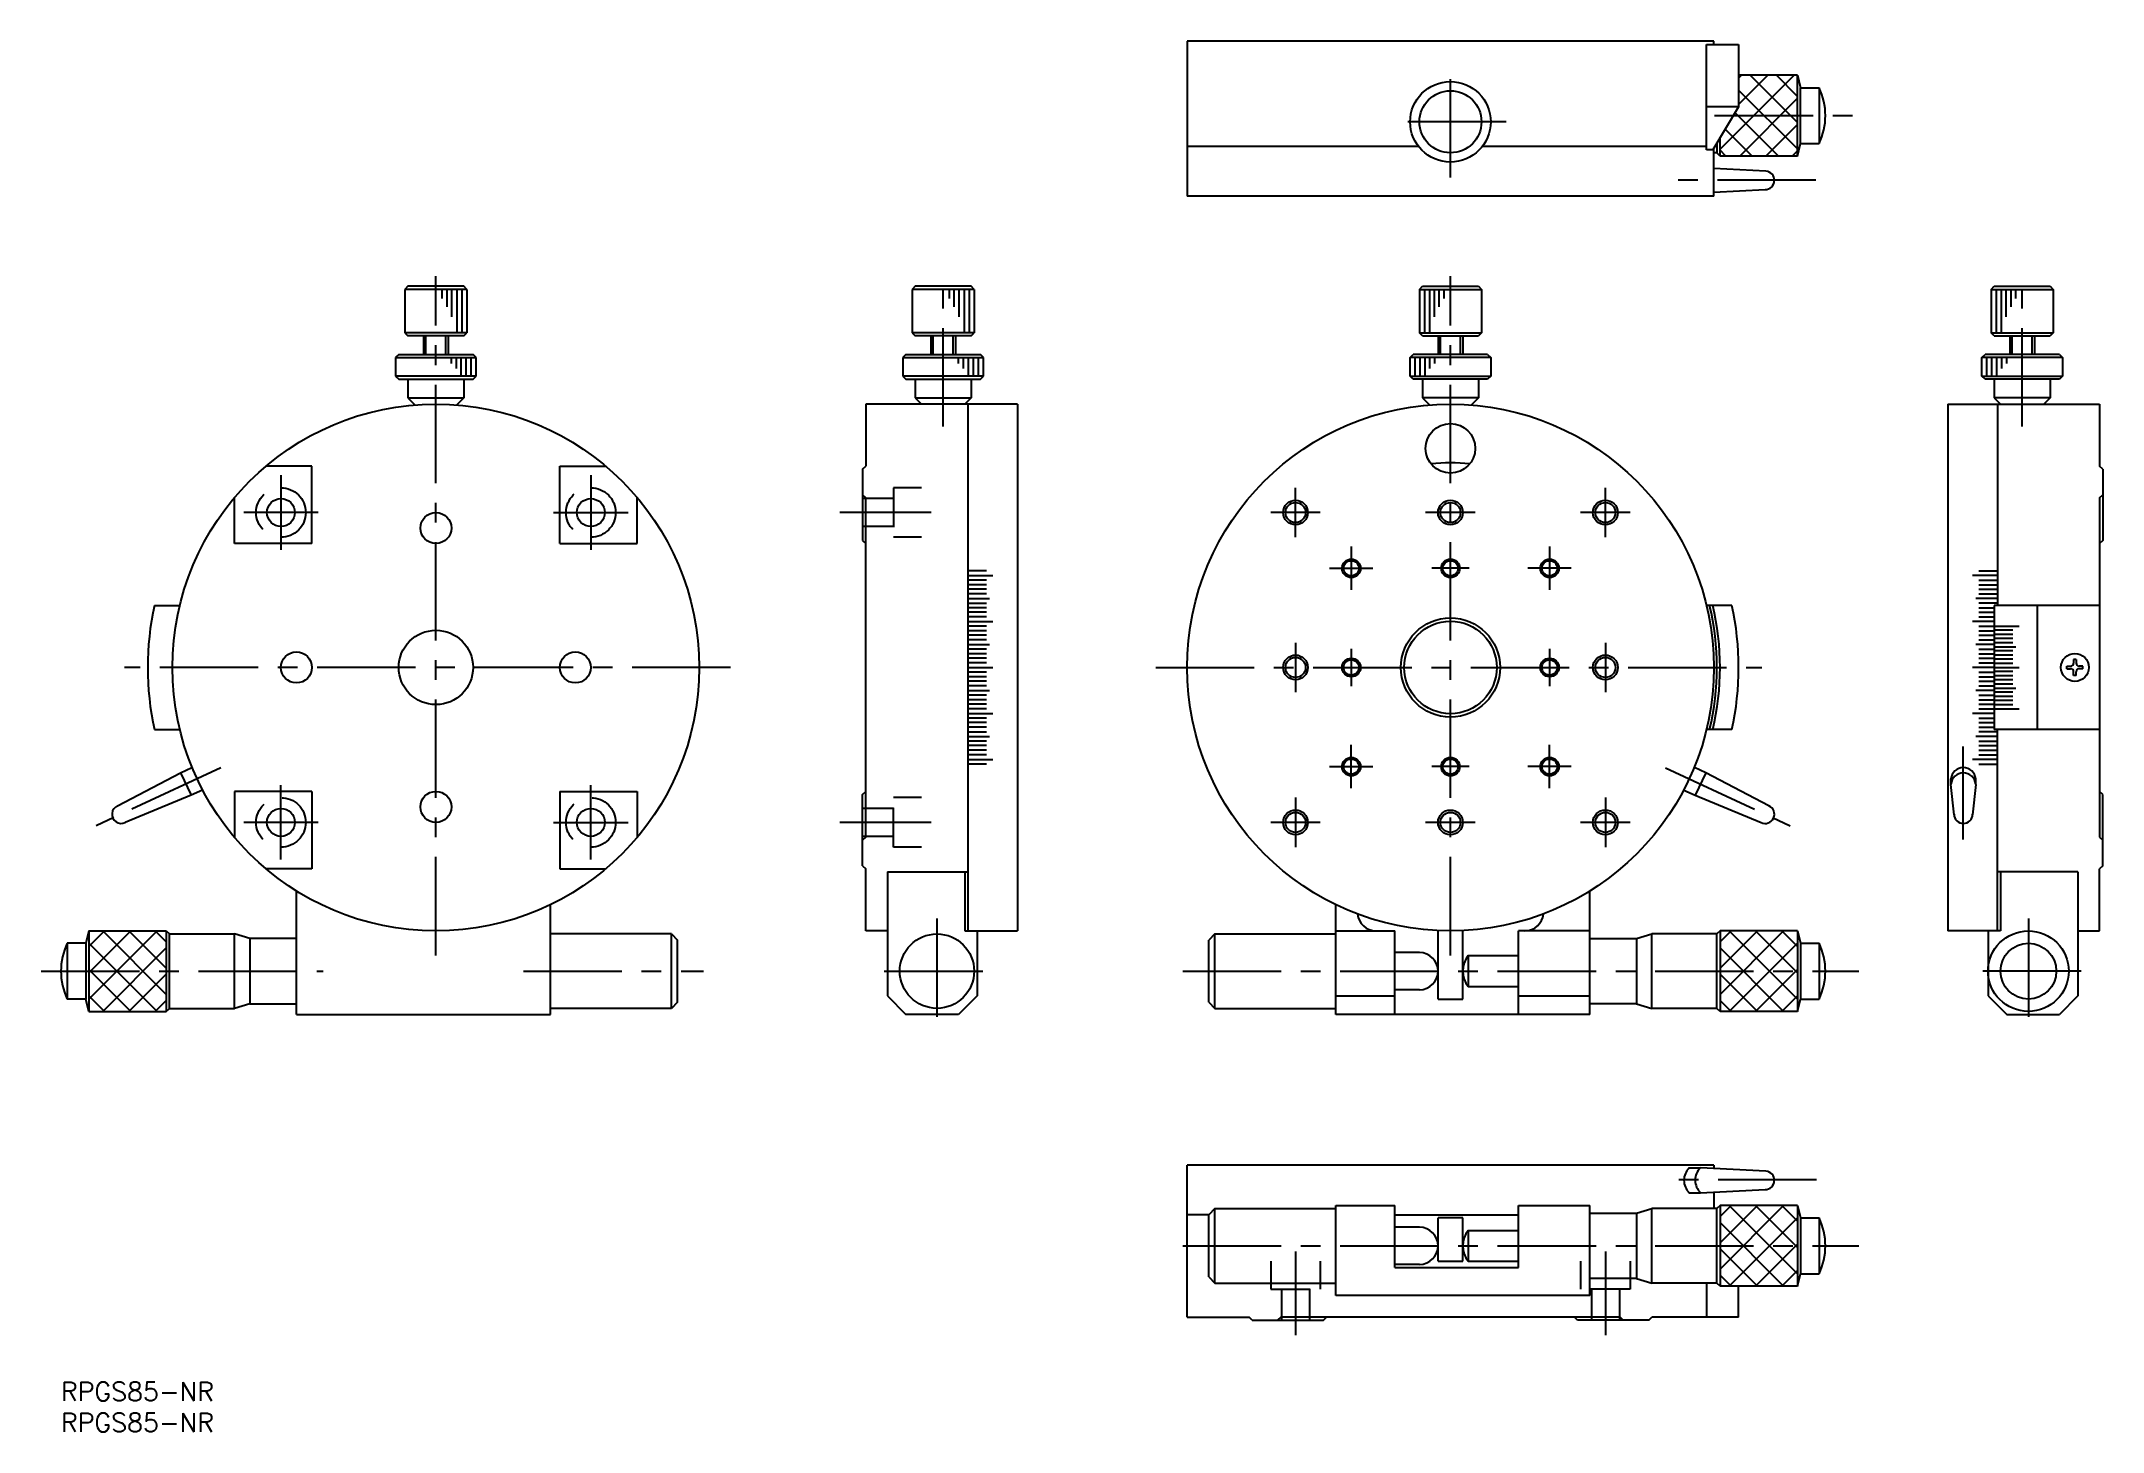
# Model space of a CAD drawing. Extents: x -3 to 329, y -8 to 216.
import ezdxf

# ---------------------------------------------------------------- set-up
doc = ezdxf.new("R2010")
doc.units = 0
doc.header["$LTSCALE"] = 0.5
doc.linetypes.add('CENTER', pattern=[50.8, 31.75, -6.35, 6.35, -6.35])
doc.linetypes.add('DASHED', pattern=[19.05, 12.7, -6.35])
for name, color, linetype in [('MSM_CENTER', 1, 'CENTER'), ('MSM_CONTINUOUS', 7, 'CONTINUOUS'), ('MSM_DASHED', 4, 'DASHED'), ('MSM_NARROW', 5, 'CONTINUOUS'), ('MSM_PART_NUMBER', 7, 'CONTINUOUS')]:
    doc.layers.add(name, color=color, linetype=linetype)
doc.styles.get("Standard").update_dxf_attribs({"font": 'txt.shx', "height": 3, "bigfont": 'bigfont.shx'})

# ---------------------------------------------------------------- blocks, each defined once
blk = doc.blocks.new('*U2')
at = {"layer": 'MSM_PART_NUMBER'}
blk.add_text('RPGS85-NR', height=3, dxfattribs=at).set_placement((0, -3))
blk = doc.blocks.new('*U3')
at = {"layer": 'MSM_PART_NUMBER'}
blk.add_text('RPGS85-NR', height=3, dxfattribs=at).set_placement((0, -8))

msp = doc.modelspace()

# ---------------------------------------------------------------- linework, layer by layer
at = {"layer": 'MSM_CENTER'}
for p, q in [((224.2, 194.36), (224.2, 212.36)), ((233.2, 203.36), (215.2, 203.36)), ((266.83, 204.36), (290.1, 204.36)), ((283.16, 193.92), (258.16, 193.92)), ((60.5, 68.87), (60.5, 178.46)), ((142.35, 154.21), (142.35, 178.95)), ((224.2, 68.87), (224.2, 178.46)), ((316.45, 154.21), (316.45, 178.95)), ((35.5, 146.32), (35.5, 134.32)), ((85.5, 146.32), (85.5, 134.32)), ((199.2, 136.32), (199.2, 144.32)), ((249.2, 136.32), (249.2, 144.32)), ((41.5, 140.32), (29.5, 140.32)), ((79.5, 140.32), (91.5, 140.32)), ((140.41, 140.32), (125.69, 140.32)), ((203.2, 140.32), (195.2, 140.32)), ((228.2, 140.32), (220.2, 140.32)), ((253.2, 140.32), (245.2, 140.32)), ((208.2, 134.82), (208.2, 127.82)), ((240.2, 134.82), (240.2, 127.82)), ((204.7, 131.32), (211.7, 131.32)), ((227.2, 131.32), (221.2, 131.32)), ((243.7, 131.32), (236.7, 131.32)), ((199.2, 119.32), (199.2, 111.32)), ((208.2, 118.32), (208.2, 112.32)), ((240.2, 118.32), (240.2, 112.32)), ((249.2, 119.32), (249.2, 111.32)), ((108.03, 115.32), (10.28, 115.32)), ((176.67, 115.32), (274.42, 115.32)), ((208.2, 95.82), (208.2, 102.82)), ((240.2, 95.82), (240.2, 102.82)), ((306.95, 87.57), (306.95, 102.57)), ((25.82, 99.14), (5.56, 89.7)), ((204.7, 99.32), (211.7, 99.32)), ((227.2, 99.32), (221.2, 99.32)), ((243.7, 99.32), (236.7, 99.32)), ((258.89, 99.14), (279.15, 89.7)), ((35.5, 84.32), (35.5, 96.32)), ((85.5, 84.32), (85.5, 96.32)), ((199.2, 94.32), (199.2, 86.32)), ((249.2, 94.32), (249.2, 86.32)), ((41.5, 90.32), (29.5, 90.32)), ((79.5, 90.32), (91.5, 90.32)), ((140.41, 90.32), (125.69, 90.32)), ((203.2, 90.32), (195.2, 90.32)), ((228.2, 90.32), (220.2, 90.32)), ((253.2, 90.32), (245.2, 90.32)), ((141.35, 74.82), (141.35, 57.82)), ((317.45, 74.82), (317.45, 57.82)), ((-3.18, 66.32), (42.31, 66.32)), ((74.65, 66.32), (103.69, 66.32)), ((132.85, 66.32), (149.85, 66.32)), ((181.01, 66.32), (290.1, 66.32)), ((325.95, 66.32), (308.95, 66.32)), ((283.28, 32.63), (258.28, 32.63)), ((181.01, 22), (290.1, 22)), ((199.2, 21.06), (199.2, 7.57)), ((249.2, 21.06), (249.2, 7.57))]:
    msp.add_line(p, q, dxfattribs=at)
at = {"layer": 'MSM_CONTINUOUS'}
for p, q in [((266.7, 216.36), (181.7, 216.36)), ((181.7, 216.36), (181.7, 191.36)), ((266.7, 215.86), (266.7, 216.36)), ((265.51, 215.86), (270.7, 215.86)), ((265.51, 198.86), (265.51, 215.86)), ((270.7, 215.86), (270.7, 205.79)), ((280.2, 210.88), (270.7, 210.88)), ((280.2, 210.88), (280.7, 208.86)), ((280.2, 197.84), (280.2, 210.88)), ((280.7, 199.86), (280.7, 208.86)), ((280.7, 208.86), (283.7, 208.86)), ((283.7, 208.86), (283.7, 199.86)), ((270.7, 205.79), (265.51, 205.79)), ((270.7, 205.79), (266.54, 198.86)), ((267.2, 199.97), (267.2, 198.36)), ((267.7, 197.84), (267.7, 200.8)), ((280.2, 197.84), (280.7, 199.86)), ((280.7, 199.86), (283.7, 199.86)), ((219.08, 199.36), (181.7, 199.36)), ((265.51, 199.36), (229.33, 199.36)), ((266.54, 198.86), (265.51, 198.86)), ((266.7, 191.36), (266.7, 199.14)), ((267.2, 198.36), (266.7, 198.36)), ((267.7, 197.84), (267.2, 198.34)), ((280.2, 197.84), (267.7, 197.84)), ((275.1, 195.42), (266.7, 195.82)), ((266.71, 195.82), (266.71, 195.92)), ((266.7, 191.36), (181.7, 191.36)), ((266.7, 192.03), (274.97, 192.42)), ((56, 176.82), (55.5, 176.32)), ((55.5, 176.32), (55.5, 169.32)), ((65.5, 176.32), (55.5, 176.32)), ((65, 176.82), (56, 176.82)), ((65.5, 176.32), (65, 176.82)), ((65.5, 176.32), (65.5, 169.32)), ((137.85, 176.82), (137.35, 176.32)), ((137.35, 176.32), (137.35, 169.32)), ((147.35, 176.32), (137.35, 176.32)), ((146.85, 176.82), (137.85, 176.82)), ((147.35, 176.32), (146.85, 176.82)), ((147.35, 176.32), (147.35, 169.32)), ((219.2, 176.32), (219.7, 176.82)), ((219.2, 176.32), (219.2, 169.32)), ((219.2, 176.32), (229.2, 176.32)), ((219.7, 176.82), (228.7, 176.82)), ((228.7, 176.82), (229.2, 176.32)), ((229.2, 176.32), (229.2, 169.32)), ((311.45, 176.32), (311.95, 176.82)), ((311.45, 176.32), (311.45, 169.32)), ((311.45, 176.32), (321.45, 176.32)), ((311.95, 176.82), (320.95, 176.82)), ((320.95, 176.82), (321.45, 176.32)), ((321.45, 176.32), (321.45, 169.32)), ((55.5, 169.32), (56, 168.82)), ((65.5, 169.32), (55.5, 169.32)), ((65, 168.82), (56, 168.82)), ((58.5, 168.82), (58.5, 165.82)), ((62.5, 168.82), (62.5, 165.82)), ((65, 168.82), (65.5, 169.32)), ((137.35, 169.32), (137.85, 168.82)), ((147.35, 169.32), (137.35, 169.32)), ((146.85, 168.82), (137.85, 168.82)), ((140.35, 168.82), (140.35, 165.82)), ((144.35, 168.82), (144.35, 165.82)), ((146.85, 168.82), (147.35, 169.32)), ((219.7, 168.82), (219.2, 169.32)), ((219.2, 169.32), (229.2, 169.32)), ((219.7, 168.82), (228.7, 168.82)), ((222.2, 168.82), (222.2, 165.82)), ((226.2, 168.82), (226.2, 165.82)), ((229.2, 169.32), (228.7, 168.82)), ((311.95, 168.82), (311.45, 169.32)), ((311.45, 169.32), (321.45, 169.32)), ((311.95, 168.82), (320.95, 168.82)), ((314.45, 168.82), (314.45, 165.82)), ((318.45, 168.82), (318.45, 165.82)), ((321.45, 169.32), (320.95, 168.82)), ((54.5, 165.82), (54, 165.32)), ((54, 165.32), (54, 162.32)), ((54, 165.32), (67, 165.32)), ((54.5, 165.82), (66.5, 165.82)), ((67, 165.32), (66.5, 165.82)), ((67, 162.32), (67, 165.32)), ((136.35, 165.82), (135.85, 165.32)), ((135.85, 165.32), (135.85, 162.32)), ((135.85, 165.32), (148.85, 165.32)), ((136.35, 165.82), (148.35, 165.82)), ((148.85, 165.32), (148.35, 165.82)), ((148.85, 162.32), (148.85, 165.32)), ((217.7, 165.32), (218.2, 165.82)), ((217.7, 162.32), (217.7, 165.32)), ((230.7, 165.32), (217.7, 165.32)), ((230.2, 165.82), (218.2, 165.82)), ((230.2, 165.82), (230.7, 165.32)), ((230.7, 165.32), (230.7, 162.32)), ((309.95, 165.32), (310.45, 165.82)), ((309.95, 162.32), (309.95, 165.32)), ((322.95, 165.32), (309.95, 165.32)), ((322.45, 165.82), (310.45, 165.82)), ((322.45, 165.82), (322.95, 165.32)), ((322.95, 165.32), (322.95, 162.32)), ((54, 162.32), (54.5, 161.82)), ((67, 162.32), (54, 162.32)), ((54.5, 161.82), (66.5, 161.82)), ((56, 161.82), (56, 158.82)), ((65, 161.82), (65, 158.82)), ((66.5, 161.82), (67, 162.32)), ((135.85, 162.32), (136.35, 161.82)), ((148.85, 162.32), (135.85, 162.32)), ((136.35, 161.82), (148.35, 161.82)), ((137.85, 161.82), (137.85, 158.82)), ((146.85, 161.82), (146.85, 158.82)), ((148.35, 161.82), (148.85, 162.32)), ((218.2, 161.82), (217.7, 162.32)), ((217.7, 162.32), (230.7, 162.32)), ((230.2, 161.82), (218.2, 161.82)), ((219.7, 161.82), (219.7, 158.82)), ((228.7, 161.82), (228.7, 158.82)), ((230.7, 162.32), (230.2, 161.82)), ((310.45, 161.82), (309.95, 162.32)), ((309.95, 162.32), (322.95, 162.32)), ((322.45, 161.82), (310.45, 161.82)), ((311.95, 161.82), (311.95, 158.82)), ((320.95, 161.82), (320.95, 158.82)), ((322.95, 162.32), (322.45, 161.82)), ((56, 158.82), (57.13, 157.68)), ((56, 158.82), (65, 158.82)), ((65, 158.82), (63.87, 157.68)), ((154.35, 157.82), (129.85, 157.82)), ((129.85, 157.82), (129.85, 147.82)), ((137.85, 158.82), (138.85, 157.82)), ((137.85, 158.82), (146.85, 158.82)), ((146.85, 158.82), (145.85, 157.82)), ((146.35, 157.82), (146.35, 72.82)), ((154.35, 157.82), (154.35, 72.82)), ((219.7, 158.82), (220.84, 157.68)), ((228.7, 158.82), (219.7, 158.82)), ((228.7, 158.82), (227.57, 157.68)), ((304.45, 157.82), (328.95, 157.82)), ((304.45, 157.82), (304.45, 72.82)), ((311.95, 158.82), (312.95, 157.82)), ((320.95, 158.82), (311.95, 158.82)), ((312.45, 157.82), (312.45, 125.38)), ((320.95, 158.82), (319.95, 157.82)), ((328.95, 157.82), (328.95, 147.82)), ((40.5, 147.82), (33.11, 147.82)), ((40.5, 135.32), (40.5, 147.82)), ((80.5, 135.32), (80.5, 147.82)), ((80.5, 147.82), (87.89, 147.82)), ((129.35, 147.32), (129.85, 147.82)), ((129.35, 147.32), (129.35, 135.82)), ((329.45, 147.32), (328.95, 147.82)), ((329.45, 147.32), (329.45, 135.82)), ((129.85, 142.7), (129.35, 143.2)), ((328.95, 142.7), (329.45, 143.2)), ((28, 135.32), (28, 142.7)), ((93, 135.32), (93, 142.7)), ((129.85, 87.93), (129.85, 142.7)), ((328.95, 142.7), (328.95, 87.93)), ((40.5, 135.32), (28, 135.32)), ((80.5, 135.32), (93, 135.32)), ((129.35, 135.82), (129.85, 135.32)), ((329.45, 135.82), (328.95, 135.32)), ((149.35, 130.89), (146.35, 130.89)), ((146.35, 130.15), (150.35, 130.15)), ((312.45, 130.15), (308.45, 130.15)), ((309.45, 130.89), (312.45, 130.89)), ((149.35, 129.41), (146.35, 129.41)), ((149.35, 128.67), (146.35, 128.67)), ((149.35, 127.93), (146.35, 127.93)), ((149.35, 127.18), (146.35, 127.18)), ((146.35, 126.44), (149.85, 126.44)), ((312.45, 126.44), (308.95, 126.44)), ((309.45, 129.41), (312.45, 129.41)), ((309.45, 128.67), (312.45, 128.67)), ((309.45, 127.93), (312.45, 127.93)), ((309.45, 127.18), (312.45, 127.18)), ((15.09, 125.32), (19.19, 125.32)), ((146.35, 125.7), (149.35, 125.7)), ((149.35, 124.96), (146.35, 124.96)), ((149.35, 124.22), (146.35, 124.22)), ((149.35, 123.48), (146.35, 123.48)), ((269.62, 125.32), (265.51, 125.32)), ((312.45, 125.7), (309.45, 125.7)), ((309.45, 124.96), (311.95, 124.96)), ((309.45, 124.22), (311.95, 124.22)), ((309.45, 123.48), (311.95, 123.48)), ((311.95, 125.32), (311.95, 105.32)), ((328.95, 125.32), (311.95, 125.32)), ((318.88, 125.32), (318.88, 105.32)), ((146.35, 122.73), (150.35, 122.73)), ((149.35, 121.99), (146.35, 121.99)), ((149.35, 121.25), (146.35, 121.25)), ((149.35, 120.51), (146.35, 120.51)), ((149.35, 119.77), (146.35, 119.77)), ((311.95, 122.73), (308.45, 122.73)), ((309.45, 121.99), (315.95, 121.99)), ((309.45, 121.25), (311.95, 121.25)), ((309.45, 120.51), (311.95, 120.51)), ((309.45, 119.77), (311.95, 119.77)), ((314.95, 121.32), (311.95, 121.32)), ((314.95, 120.66), (311.95, 120.66)), ((314.95, 119.99), (311.95, 119.99)), ((146.35, 119.03), (149.85, 119.03)), ((149.35, 118.28), (146.35, 118.28)), ((149.35, 117.54), (146.35, 117.54)), ((149.35, 116.8), (146.35, 116.8)), ((311.95, 119.03), (308.95, 119.03)), ((309.45, 118.28), (311.95, 118.28)), ((309.45, 117.54), (311.95, 117.54)), ((309.45, 116.8), (311.95, 116.8)), ((314.95, 119.32), (311.95, 119.32)), ((311.95, 118.65), (315.45, 118.65)), ((314.95, 117.99), (311.95, 117.99)), ((314.95, 117.32), (311.95, 117.32)), ((314.95, 116.65), (311.95, 116.65)), ((325.15, 116.62), (324.75, 116.62)), ((324.75, 116.62), (324.75, 116.02)), ((325.15, 116.62), (325.15, 116.02)), ((149.35, 116.06), (146.35, 116.06)), ((146.35, 115.32), (150.35, 115.32)), ((149.35, 114.57), (146.35, 114.57)), ((149.35, 113.83), (146.35, 113.83)), ((311.95, 115.32), (308.45, 115.32)), ((309.45, 116.06), (311.95, 116.06)), ((309.45, 114.57), (311.95, 114.57)), ((309.45, 113.83), (311.95, 113.83)), ((314.95, 115.98), (311.95, 115.98)), ((311.95, 115.32), (315.95, 115.32)), ((314.95, 114.65), (311.95, 114.65)), ((314.95, 113.98), (311.95, 113.98)), ((314.95, 113.31), (311.95, 113.31)), ((323.65, 115.12), (323.65, 115.52)), ((323.65, 115.52), (324.25, 115.52)), ((323.65, 115.12), (324.25, 115.12)), ((324.75, 114.02), (324.75, 114.62)), ((325.15, 114.02), (324.75, 114.02)), ((325.15, 114.02), (325.15, 114.62)), ((326.25, 115.52), (325.65, 115.52)), ((326.25, 115.12), (325.65, 115.12)), ((326.25, 115.12), (326.25, 115.52)), ((149.35, 113.09), (146.35, 113.09)), ((149.35, 112.35), (146.35, 112.35)), ((146.35, 111.61), (149.85, 111.61)), ((149.35, 110.87), (146.35, 110.87)), ((149.35, 110.12), (146.35, 110.12)), ((311.95, 111.61), (308.95, 111.61)), ((309.45, 113.09), (311.95, 113.09)), ((309.45, 112.35), (311.95, 112.35)), ((309.45, 110.87), (311.95, 110.87)), ((309.45, 110.12), (311.95, 110.12)), ((314.95, 112.65), (311.95, 112.65)), ((311.95, 111.98), (315.45, 111.98)), ((314.95, 111.31), (311.95, 111.31)), ((314.95, 110.64), (311.95, 110.64)), ((314.95, 109.98), (311.95, 109.98)), ((149.35, 109.38), (146.35, 109.38)), ((149.35, 108.64), (146.35, 108.64)), ((146.35, 107.9), (150.35, 107.9)), ((149.35, 107.16), (146.35, 107.16)), ((311.95, 107.9), (308.45, 107.9)), ((309.45, 109.38), (311.95, 109.38)), ((309.45, 108.64), (315.95, 108.64)), ((309.45, 107.16), (311.95, 107.16)), ((314.95, 109.31), (311.95, 109.31)), ((15.09, 105.32), (19.19, 105.32)), ((149.35, 106.42), (146.35, 106.42)), ((149.35, 105.67), (146.35, 105.67)), ((146.35, 104.93), (149.35, 104.93)), ((146.35, 104.19), (149.85, 104.19)), ((149.35, 103.45), (146.35, 103.45)), ((269.62, 105.32), (265.51, 105.32)), ((312.45, 104.19), (308.95, 104.19)), ((309.45, 106.42), (311.95, 106.42)), ((309.45, 105.67), (311.95, 105.67)), ((312.45, 104.93), (309.45, 104.93)), ((309.45, 103.45), (312.45, 103.45)), ((328.95, 105.32), (311.95, 105.32)), ((312.45, 72.82), (312.45, 105.32)), ((149.35, 102.71), (146.35, 102.71)), ((149.35, 101.97), (146.35, 101.97)), ((149.35, 101.22), (146.35, 101.22)), ((146.35, 100.48), (150.35, 100.48)), ((312.45, 100.48), (308.45, 100.48)), ((309.45, 102.71), (312.45, 102.71)), ((309.45, 101.97), (312.45, 101.97)), ((309.45, 101.22), (312.45, 101.22)), ((9.11, 93.01), (19.32, 98.32)), ((19.32, 98.32), (21.14, 99.17)), ((19.32, 98.32), (21.01, 94.7)), ((149.35, 99.74), (146.35, 99.74)), ((265.38, 98.32), (263.57, 99.17)), ((265.38, 98.32), (263.69, 94.7)), ((275.59, 93.01), (265.38, 98.32)), ((304.95, 96.43), (304.95, 97.36)), ((308.95, 96.43), (308.95, 97.36)), ((309.45, 99.74), (312.45, 99.74)), ((21.01, 94.7), (10.38, 90.29)), ((22.83, 95.54), (21.01, 94.7)), ((40.5, 95.32), (28, 95.32)), ((28, 95.32), (28, 87.93)), ((40.5, 95.32), (40.5, 82.82)), ((80.5, 95.32), (93, 95.32)), ((80.5, 95.32), (80.5, 82.82)), ((93, 95.32), (93, 87.93)), ((129.35, 94.82), (129.85, 95.32)), ((129.35, 83.32), (129.35, 94.82)), ((261.88, 95.54), (263.69, 94.7)), ((263.69, 94.7), (274.32, 90.29)), ((305.45, 91.56), (304.95, 96.43)), ((308.95, 96.43), (308.45, 91.56)), ((329.45, 94.82), (328.95, 95.32)), ((329.45, 83.32), (329.45, 94.82)), ((129.85, 87.93), (129.35, 87.43)), ((328.95, 87.93), (329.45, 87.43)), ((129.35, 83.32), (129.85, 82.82)), ((329.45, 83.32), (328.95, 82.82)), ((40.5, 82.82), (33.11, 82.82)), ((80.5, 82.82), (87.89, 82.82)), ((129.85, 72.82), (129.85, 82.82)), ((133.35, 82.32), (133.35, 62.32)), ((133.35, 82.32), (146.35, 82.32)), ((145.85, 82.32), (145.85, 72.82)), ((325.45, 82.32), (312.45, 82.32)), ((312.95, 82.32), (312.95, 72.82)), ((325.45, 82.32), (325.45, 62.32)), ((328.95, 72.82), (328.95, 82.82)), ((38, 59.32), (38, 79.26)), ((79, 59.32), (79, 77.05)), ((205.7, 59.32), (205.7, 77.05)), ((246.7, 59.32), (246.7, 79.26)), ((4, 70.82), (1, 70.82)), ((1, 70.82), (1, 61.82)), ((4.5, 72.83), (4, 70.82)), ((4, 70.82), (4, 61.82)), ((4.5, 72.83), (17, 72.83)), ((4.5, 72.83), (4.5, 59.8)), ((17, 72.83), (17.5, 72.33)), ((17, 72.83), (17, 59.8)), ((17.5, 72.32), (28, 72.32)), ((17.5, 60.32), (17.5, 72.32)), ((28, 60.32), (28, 72.32)), ((30.5, 71.57), (28, 72.32)), ((38, 71.57), (30.5, 71.57)), ((30.5, 71.57), (30.5, 61.07)), ((98.5, 72.32), (79, 72.32)), ((98.5, 72.32), (99.5, 71.32)), ((98.5, 60.32), (98.5, 72.32)), ((99.5, 61.32), (99.5, 71.32)), ((133.35, 72.82), (129.85, 72.82)), ((145.85, 72.82), (154.35, 72.82)), ((147.85, 72.82), (147.85, 62.32)), ((186.2, 72.32), (185.2, 71.32)), ((185.2, 61.32), (185.2, 71.32)), ((186.2, 72.32), (205.7, 72.32)), ((186.2, 60.32), (186.2, 72.32)), ((205.7, 72.82), (215.2, 72.82)), ((215.2, 59.32), (215.2, 72.82)), ((222.2, 61.82), (222.2, 72.89)), ((226.2, 61.82), (226.2, 72.89)), ((246.7, 72.82), (235.2, 72.82)), ((235.2, 59.32), (235.2, 72.82)), ((246.7, 71.57), (254.2, 71.57)), ((254.2, 71.57), (256.7, 72.32)), ((254.2, 71.57), (254.2, 61.07)), ((267.2, 72.32), (256.7, 72.32)), ((256.7, 60.32), (256.7, 72.32)), ((267.7, 72.83), (267.2, 72.33)), ((267.2, 60.32), (267.2, 72.32)), ((280.2, 72.83), (267.7, 72.83)), ((267.7, 72.83), (267.7, 59.8)), ((280.2, 72.83), (280.7, 70.82)), ((280.2, 72.83), (280.2, 59.8)), ((280.7, 70.82), (280.7, 61.82)), ((280.7, 70.82), (283.7, 70.82)), ((283.7, 70.82), (283.7, 61.82)), ((312.95, 72.82), (304.45, 72.82)), ((310.95, 72.82), (310.95, 62.32)), ((325.45, 72.82), (328.95, 72.82)), ((219.2, 69.32), (215.2, 69.32)), ((227.08, 68.82), (227.08, 63.82)), ((227.08, 68.82), (235.2, 68.82)), ((219.2, 63.32), (215.2, 63.32)), ((227.08, 63.82), (235.2, 63.82)), ((4, 61.82), (1, 61.82)), ((4.5, 59.8), (4, 61.82)), ((17, 59.8), (17.5, 60.3)), ((17.5, 60.32), (28, 60.32)), ((30.5, 61.07), (28, 60.32)), ((30.5, 61.07), (38, 61.07)), ((98.5, 60.32), (79, 60.32)), ((99.5, 61.32), (98.5, 60.32)), ((133.35, 62.32), (136.35, 59.32)), ((147.85, 62.32), (144.85, 59.32)), ((185.2, 61.32), (186.2, 60.32)), ((186.2, 60.32), (205.7, 60.32)), ((205.7, 62.32), (215.2, 62.32)), ((222.2, 61.82), (226.2, 61.82)), ((235.2, 62.32), (246.7, 62.32)), ((254.2, 61.07), (246.7, 61.07)), ((254.2, 61.07), (256.7, 60.32)), ((267.2, 60.32), (256.7, 60.32)), ((267.7, 59.8), (267.2, 60.3)), ((280.2, 59.8), (280.7, 61.82)), ((280.7, 61.82), (283.7, 61.82)), ((310.95, 62.32), (313.95, 59.32)), ((325.45, 62.32), (322.45, 59.32)), ((4.5, 59.8), (17, 59.8)), ((38, 59.32), (79, 59.32)), ((144.85, 59.32), (136.35, 59.32)), ((246.7, 59.32), (205.7, 59.32)), ((280.2, 59.8), (267.7, 59.8)), ((313.95, 59.32), (322.45, 59.32)), ((181.7, 10.5), (181.7, 35)), ((266.7, 35), (181.7, 35)), ((262.72, 34.57), (264.54, 34.57)), ((275.1, 34.06), (264.54, 34.57)), ((266.7, 35), (266.7, 34.46)), ((262.72, 30.57), (264.55, 30.57)), ((264.55, 30.57), (274.97, 31.07)), ((266.7, 30.67), (266.7, 28)), ((185.2, 27), (181.7, 27)), ((186.2, 28), (185.2, 27)), ((185.2, 17), (185.2, 27)), ((186.2, 28), (205.7, 28)), ((186.2, 16), (186.2, 28)), ((205.7, 28.5), (215.2, 28.5)), ((205.7, 14), (205.7, 28.5)), ((215.2, 18.5), (215.2, 28.5)), ((215.2, 27), (235.2, 27)), ((235.2, 28.5), (246.7, 28.5)), ((235.2, 18.5), (235.2, 28.5)), ((246.7, 14), (246.7, 28.5)), ((246.7, 27.25), (254.2, 27.25)), ((254.2, 27.25), (256.7, 28)), ((254.2, 27.25), (254.2, 16.75)), ((267.2, 28), (256.7, 28)), ((256.7, 16), (256.7, 28)), ((267.7, 28.52), (267.2, 28.02)), ((267.2, 16), (267.2, 28)), ((280.2, 28.52), (267.7, 28.52)), ((267.7, 28.52), (267.7, 15.48)), ((280.2, 28.52), (280.7, 26.5)), ((280.2, 28.52), (280.2, 15.48)), ((219.2, 25), (215.2, 25)), ((222.2, 19.5), (222.2, 26.5)), ((226.2, 26.5), (222.2, 26.5)), ((226.2, 19.5), (226.2, 26.5)), ((227.08, 24.5), (235.2, 24.5)), ((227.08, 24.5), (227.08, 19.5)), ((280.7, 26.5), (280.7, 17.5)), ((280.7, 26.5), (283.7, 26.5)), ((283.7, 26.5), (283.7, 17.5)), ((185.2, 17), (186.2, 16)), ((219.2, 19), (215.2, 19)), ((215.2, 18.5), (235.2, 18.5)), ((222.2, 19.5), (226.2, 19.5)), ((227.08, 19.5), (235.2, 19.5)), ((254.2, 16.75), (246.7, 16.75)), ((254.2, 16.75), (256.7, 16)), ((280.2, 15.48), (280.7, 17.5)), ((280.7, 17.5), (283.7, 17.5)), ((186.2, 16), (205.7, 16)), ((246.7, 14), (205.7, 14)), ((267.2, 16), (256.7, 16)), ((265.51, 16), (265.51, 10.5)), ((267.7, 15.48), (267.2, 15.98)), ((280.2, 15.48), (267.7, 15.48)), ((270.7, 10.5), (270.7, 15.5)), ((181.7, 10.5), (191.7, 10.5)), ((192.2, 10), (191.7, 10.5)), ((192.2, 10), (203.7, 10)), ((196.82, 10.5), (196.32, 10)), ((251.59, 10.5), (196.82, 10.5)), ((203.7, 10), (204.2, 10.5)), ((244.7, 10), (244.2, 10.5)), ((256.2, 10), (244.7, 10)), ((251.59, 10.5), (252.09, 10)), ((256.2, 10), (256.7, 10.5)), ((270.7, 10.5), (256.7, 10.5))]:
    msp.add_line(p, q, dxfattribs=at)
for centre, radius in [((224.2, 203.36), 6.5), ((224.2, 203.36), 5), ((60.5, 115.32), 42.5), ((224.2, 115.32), 42.5), ((224.2, 150.67), 4), ((35.5, 140.32), 2.25), ((60.5, 137.82), 2.5), ((85.5, 140.32), 2.25), ((199.2, 140.32), 1.62), ((224.2, 140.32), 1.62), ((249.2, 140.32), 1.62), ((208.2, 131.32), 1.23), ((224.2, 131.32), 1.23), ((240.2, 131.32), 1.23), ((60.5, 115.32), 6), ((224.2, 115.32), 7.46), ((38, 115.32), 2.5), ((83, 115.32), 2.5), ((199.2, 115.32), 1.62), ((208.2, 115.32), 1.23), ((240.2, 115.32), 1.23), ((249.2, 115.32), 1.62), ((324.95, 115.32), 2.25), ((208.2, 99.32), 1.23), ((224.2, 99.32), 1.23), ((240.2, 99.32), 1.23), ((60.5, 92.82), 2.5), ((35.5, 90.32), 2.25), ((85.5, 90.32), 2.25), ((199.2, 90.32), 1.62), ((224.2, 90.32), 1.62), ((249.2, 90.32), 1.62), ((141.35, 66.32), 6), ((317.45, 66.32), 6.5), ((317.45, 66.32), 4.5)]:
    msp.add_circle(centre, radius, dxfattribs=at)
for centre, radius, start, end in [((274.08, 204.36), 10.62, 334.9423, 25.0577), ((274.96, 193.92), 1.5, 270.2577, 84.7635), ((224.2, 115.32), 33, 84.575, 95.4251), ((60.5, 115.32), 46.5, 167.5813, 192.4186), ((224.2, 115.32), 43, 346.5522, 13.4478), ((224.2, 115.32), 43.5, 346.7097, 13.2903), ((224.2, 115.32), 46.5, 347.5813, 12.4187), ((324.25, 116.02), 0.5, 270, 0), ((324.25, 114.62), 0.5, 0.0017, 90), ((325.65, 116.02), 0.5, 180.0017, 270.0001), ((325.65, 114.62), 0.5, 90, 179.9983), ((306.95, 97.16), 2.01, 5.6275, 174.3725), ((306.95, 96.31), 2.01, 5.6275, 174.3725), ((9.75, 91.65), 1.5, 115, 295), ((274.96, 91.65), 1.5, 245, 65), ((306.95, 91.65), 1.5, 180, 0), ((212.2, 75.82), 3, 185.1543, 270), ((236.2, 75.82), 3, 270, 354.8459), ((10.62, 66.32), 10.62, 154.9423, 205.0577), ((274.08, 66.32), 10.62, 334.9423, 25.0577), ((219.2, 66.32), 3, 270, 90), ((230.2, 66.32), 4, 141.3177, 218.6822), ((264.67, 32.57), 2.79, 134.1804, 225.8196), ((266.46, 32.58), 2.77, 134.0063, 226.4846), ((274.96, 32.57), 1.5, 270.2577, 84.7635), ((219.2, 22), 3, 270, 90), ((230.2, 22), 4, 141.3177, 218.6822), ((274.08, 22), 10.62, 334.9423, 25.0577)]:
    msp.add_arc(centre, radius, start, end, dxfattribs=at)
at = {"layer": 'MSM_DASHED'}
for p, q in [((134.35, 144.32), (134.35, 136.32)), ((138.85, 144.32), (134.35, 144.32)), ((134.35, 142.57), (129.35, 142.57)), ((134.35, 138.07), (129.35, 138.07)), ((138.85, 136.32), (134.35, 136.32)), ((134.35, 86.32), (134.35, 94.32)), ((138.85, 94.32), (134.35, 94.32)), ((134.35, 92.57), (129.35, 92.57)), ((134.35, 88.07), (129.35, 88.07)), ((138.85, 86.32), (134.35, 86.32)), ((195.2, 19.5), (195.2, 15)), ((203.2, 19.5), (203.2, 15)), ((245.2, 19.5), (245.2, 15)), ((253.2, 19.5), (253.2, 15)), ((195.2, 15), (203.2, 15)), ((196.95, 15), (196.95, 10)), ((201.45, 15), (201.45, 10)), ((253.2, 15), (245.2, 15)), ((246.95, 15), (246.95, 10)), ((251.45, 15), (251.45, 10))]:
    msp.add_line(p, q, dxfattribs=at)
for centre in [(35.5, 140.32), (85.5, 140.32), (35.5, 90.32), (85.5, 90.32)]:
    msp.add_circle(centre, 4, dxfattribs=at)
at = {"layer": 'MSM_NARROW'}
for p, q in [((267.7, 198.92), (279.66, 210.88)), ((270.7, 206.16), (275.42, 210.88)), ((270.7, 210.41), (271.18, 210.88)), ((280.2, 203.23), (272.56, 210.88)), ((280.2, 207.47), (276.8, 210.88)), ((280.2, 198.99), (270.7, 208.49)), ((270.87, 197.84), (280.2, 207.18)), ((277.11, 197.84), (270.12, 204.83)), ((275.11, 197.84), (280.2, 202.93)), ((272.86, 197.84), (268.53, 202.18)), ((268.62, 197.84), (267.7, 198.76)), ((279.36, 197.84), (280.2, 198.69)), ((61.5, 174.84), (61.5, 176.32)), ((62.3, 173.49), (62.3, 176.32)), ((63.1, 171.92), (63.1, 176.32)), ((63.9, 176.32), (63.9, 169.32)), ((64.7, 176.32), (64.7, 169.32)), ((143.35, 174.84), (143.35, 176.32)), ((144.15, 173.49), (144.15, 176.32)), ((144.95, 171.92), (144.95, 176.32)), ((145.75, 176.32), (145.75, 169.32)), ((146.55, 176.32), (146.55, 169.32)), ((220, 176.32), (220, 169.32)), ((220.8, 176.32), (220.8, 169.32)), ((221.6, 171.92), (221.6, 176.32)), ((222.4, 173.49), (222.4, 176.32)), ((223.2, 174.84), (223.2, 176.32)), ((312.25, 176.32), (312.25, 169.32)), ((313.05, 176.32), (313.05, 169.32)), ((313.85, 171.92), (313.85, 176.32)), ((314.65, 173.49), (314.65, 176.32)), ((315.45, 174.84), (315.45, 176.32)), ((58.88, 165.82), (58.88, 168.82)), ((62.12, 165.82), (62.12, 168.82)), ((140.73, 165.82), (140.73, 168.82)), ((143.97, 165.82), (143.97, 168.82)), ((222.58, 165.82), (222.58, 168.82)), ((225.83, 165.82), (225.83, 168.82)), ((314.83, 165.82), (314.83, 168.82)), ((318.07, 165.82), (318.07, 168.82)), ((63, 164.39), (63, 165.32)), ((63.8, 163.54), (63.8, 165.32)), ((64.6, 162.32), (64.6, 165.32)), ((65.4, 162.32), (65.4, 165.32)), ((66.2, 162.32), (66.2, 165.32)), ((144.85, 164.39), (144.85, 165.32)), ((145.65, 163.54), (145.65, 165.32)), ((146.45, 162.32), (146.45, 165.32)), ((147.25, 162.32), (147.25, 165.32)), ((148.05, 162.32), (148.05, 165.32)), ((218.5, 162.32), (218.5, 165.32)), ((219.3, 162.32), (219.3, 165.32)), ((220.1, 162.32), (220.1, 165.32)), ((220.9, 163.54), (220.9, 165.32)), ((221.7, 164.39), (221.7, 165.32)), ((310.75, 162.32), (310.75, 165.32)), ((311.55, 162.32), (311.55, 165.32)), ((312.35, 162.32), (312.35, 165.32)), ((313.15, 163.54), (313.15, 165.32)), ((313.95, 164.39), (313.95, 165.32)), ((4.5, 61.8), (15.53, 72.83)), ((4.5, 66.04), (11.29, 72.83)), ((4.5, 70.29), (7.05, 72.83)), ((15.53, 59.8), (4.5, 70.83)), ((17, 62.57), (6.74, 72.83)), ((6.74, 59.8), (17, 70.06)), ((17, 66.82), (10.98, 72.83)), ((17, 71.06), (15.23, 72.83)), ((267.7, 62.57), (277.96, 72.83)), ((267.7, 66.82), (273.72, 72.83)), ((267.7, 71.06), (269.48, 72.83)), ((277.96, 59.8), (267.7, 70.06)), ((280.2, 61.8), (269.17, 72.83)), ((269.17, 59.8), (280.2, 70.83)), ((280.2, 66.04), (273.41, 72.83)), ((280.2, 70.29), (277.66, 72.83)), ((11.29, 59.8), (4.5, 66.59)), ((273.41, 59.8), (280.2, 66.59)), ((10.98, 59.8), (17, 65.82)), ((273.72, 59.8), (267.7, 65.82)), ((7.05, 59.8), (4.5, 62.35)), ((15.23, 59.8), (17, 61.57)), ((269.48, 59.8), (267.7, 61.57)), ((277.66, 59.8), (280.2, 62.35)), ((267.7, 18.26), (277.96, 28.52)), ((267.7, 22.5), (273.72, 28.52)), ((267.7, 26.74), (269.48, 28.52)), ((280.2, 17.49), (269.17, 28.52)), ((280.2, 21.73), (273.41, 28.52)), ((280.2, 25.97), (277.66, 28.52)), ((277.96, 15.48), (267.7, 25.74)), ((269.17, 15.48), (280.2, 26.51)), ((273.72, 15.48), (267.7, 21.5)), ((273.41, 15.48), (280.2, 22.27)), ((269.48, 15.48), (267.7, 17.26)), ((277.66, 15.48), (280.2, 18.03))]:
    msp.add_line(p, q, dxfattribs=at)
for centre, radius in [((199.2, 140.32), 2), ((224.2, 140.32), 2), ((249.2, 140.32), 2), ((208.2, 131.32), 1.5), ((224.2, 131.32), 1.5), ((240.2, 131.32), 1.5), ((224.2, 115.32), 8), ((199.2, 115.32), 2), ((208.2, 115.32), 1.5), ((240.2, 115.32), 1.5), ((249.2, 115.32), 2), ((208.2, 99.32), 1.5), ((224.2, 99.32), 1.5), ((240.2, 99.32), 1.5), ((199.2, 90.32), 2), ((224.2, 90.32), 2), ((249.2, 90.32), 2)]:
    msp.add_circle(centre, radius, dxfattribs=at)

# ---------------------------------------------------------------- block references
at = {"layer": 'MSM_CONTINUOUS'}
for name in ['*U2', '*U3']:
    msp.add_blockref(name, (0, 0), dxfattribs=at)

doc.saveas('drawing.dxf')
